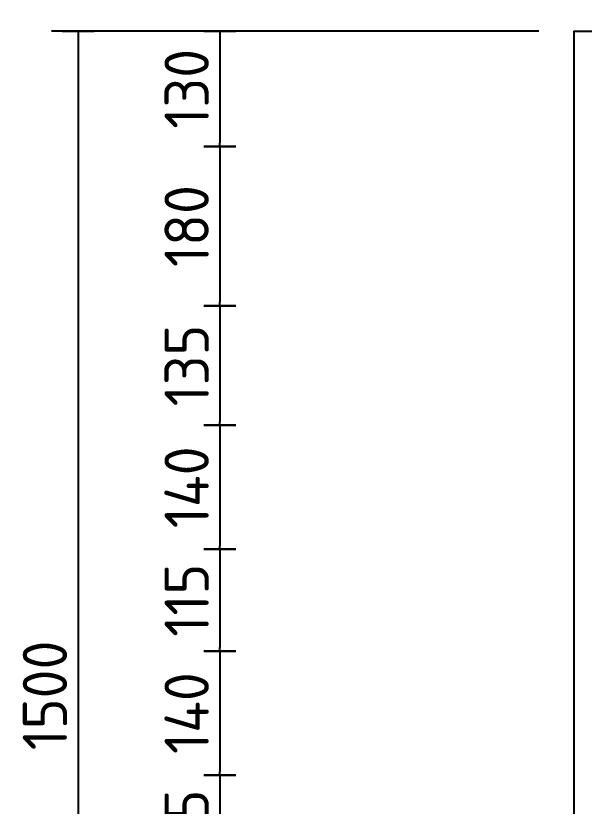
# Model space of a CAD drawing. Extents: x 0 to 420, y 0 to 297.
# Drawn here: x 95.79 to 127.86, y 205.48 to 250.11 of the extents above; entities that cross this region are included whole.
import ezdxf

# ---------------------------------------------------------------- set-up
doc = ezdxf.new("R2010")
doc.units = 0
doc.header["$LTSCALE"] = 0.5
doc.layers.get('0').update_dxf_attribs({"linetype": 'CONTINUOUS'})
doc.layers.get('DEFPOINTS').update_dxf_attribs({"linetype": 'CONTINUOUS'})
doc.layers.add('L35', color=3, linetype='CONTINUOUS')
doc.layers.add('T25', color=1, linetype='CONTINUOUS')
doc.styles.add('ISO3098B', font='iso3098b.shx')
doc.dimstyles.new('SIGNSDIM', dxfattribs={"dimtxt": 2.5, "dimasz": 0.2, "dimexe": 1.5, "dimexo": 2, "dimtad": 1, "dimdec": 4, "dimlfac": 20, "dimrnd": 1, "dimdsep": 46, "dimtxsty": 'ISO3098B', "dimblk": 'SGNDIM', "dimcen": 2.5, "dimse2": 1, "dimadec": 0, "dimazin": 0, "dimtfac": 1, "dimtdec": 4, "dimtix": 1, "dimtmove": 0, "dimatfit": 3, "dimldrblk": 'SGNDIM', "dimfxl": 1, "dimtolj": 1, "dimtzin": 0, "dimarcsym": 0})

# ---------------------------------------------------------------- blocks, each defined once
blk = doc.blocks.new('SGNDIM')
for p, q in [((0, 4.5), (0, -4.5)), ((0, 0), (-1, 0))]:
    blk.add_line(p, q)
blk = doc.blocks.new('*D5')
at = {"layer": 'DEFPOINTS', "color": 0}
for p in [(127.305, 249.238), (99.305, 174.238), (127.305, 174.238)]:
    blk.add_point(p, dxfattribs=at)
at = {"layer": 'T25', "color": 0, "lineweight": -2}
for p, q in [((125.305, 249.238), (97.805, 249.238)), ((99.305, 249.038), (99.305, 174.438)), ((125.305, 174.238), (97.805, 174.238))]:
    blk.add_line(p, q, dxfattribs=at)
at = {"layer": 'T25', "color": 0, "lineweight": -2, "xscale": 0.2, "yscale": 0.2, "zscale": 0.2}
for p, rotation in [((99.305, 249.238), 90), ((99.305, 174.238), 270)]:
    blk.add_blockref('SGNDIM', p, dxfattribs=dict(at, rotation=rotation))
at = {"layer": 'T25', "color": 0, "insert": (97.43, 211.738), "char_height": 2.5, "attachment_point": 5, "rotation": 90, "style": 'ISO3098B'}
blk.add_mtext('\\A1;1500', dxfattribs=at)
blk = doc.blocks.new('*D35')
at = {"layer": 'DEFPOINTS', "color": 0}
for p in [(120.105, 249.238), (107.305, 242.738), (120.105, 242.738)]:
    blk.add_point(p, dxfattribs=at)
at = {"layer": 'T25', "color": 0, "lineweight": -2}
for p, q in [((118.105, 249.238), (105.805, 249.238)), ((107.305, 249.038), (107.305, 242.938))]:
    blk.add_line(p, q, dxfattribs=at)
at = {"layer": 'T25', "color": 0, "lineweight": -2, "xscale": 0.2, "yscale": 0.2, "zscale": 0.2}
for p, rotation in [((107.305, 249.238), 90), ((107.305, 242.738), 270)]:
    blk.add_blockref('SGNDIM', p, dxfattribs=dict(at, rotation=rotation))
at = {"layer": 'T25', "color": 0, "insert": (105.43, 245.988), "char_height": 2.5, "attachment_point": 5, "rotation": 90, "style": 'ISO3098B'}
blk.add_mtext('\\A1;130', dxfattribs=at)
blk = doc.blocks.new('*D36')
at = {"layer": 'DEFPOINTS', "color": 0}
for p in [(127.305, 242.738), (107.305, 233.738), (127.305, 233.738)]:
    blk.add_point(p, dxfattribs=at)
at = {"layer": 'T25', "color": 0, "lineweight": -2}
blk.add_line((107.305, 242.538), (107.305, 233.938), dxfattribs=at)
at = {"layer": 'T25', "color": 0, "lineweight": -2, "xscale": 0.2, "yscale": 0.2, "zscale": 0.2}
for p, rotation in [((107.305, 242.738), 90), ((107.305, 233.738), 270)]:
    blk.add_blockref('SGNDIM', p, dxfattribs=dict(at, rotation=rotation))
at = {"layer": 'T25', "color": 0, "insert": (105.43, 238.238), "char_height": 2.5, "attachment_point": 5, "rotation": 90, "style": 'ISO3098B'}
blk.add_mtext('\\A1;180', dxfattribs=at)
blk = doc.blocks.new('*D37')
at = {"layer": 'DEFPOINTS', "color": 0}
for p in [(127.305, 233.738), (107.305, 226.988), (127.305, 226.988)]:
    blk.add_point(p, dxfattribs=at)
at = {"layer": 'T25', "color": 0, "lineweight": -2}
blk.add_line((107.305, 233.538), (107.305, 227.188), dxfattribs=at)
at = {"layer": 'T25', "color": 0, "lineweight": -2, "xscale": 0.2, "yscale": 0.2, "zscale": 0.2}
for p, rotation in [((107.305, 233.738), 90), ((107.305, 226.988), 270)]:
    blk.add_blockref('SGNDIM', p, dxfattribs=dict(at, rotation=rotation))
at = {"layer": 'T25', "color": 0, "insert": (105.43, 230.363), "char_height": 2.5, "attachment_point": 5, "rotation": 90, "style": 'ISO3098B'}
blk.add_mtext('\\A1;135', dxfattribs=at)
blk = doc.blocks.new('*D38')
at = {"layer": 'DEFPOINTS', "color": 0}
for p in [(127.305, 226.988), (107.305, 219.988), (127.305, 219.988)]:
    blk.add_point(p, dxfattribs=at)
at = {"layer": 'T25', "color": 0, "lineweight": -2}
blk.add_line((107.305, 226.788), (107.305, 220.188), dxfattribs=at)
at = {"layer": 'T25', "color": 0, "lineweight": -2, "xscale": 0.2, "yscale": 0.2, "zscale": 0.2}
for p, rotation in [((107.305, 226.988), 90), ((107.305, 219.988), 270)]:
    blk.add_blockref('SGNDIM', p, dxfattribs=dict(at, rotation=rotation))
at = {"layer": 'T25', "color": 0, "insert": (105.43, 223.488), "char_height": 2.5, "attachment_point": 5, "rotation": 90, "style": 'ISO3098B'}
blk.add_mtext('\\A1;140', dxfattribs=at)
blk = doc.blocks.new('*D39')
at = {"layer": 'DEFPOINTS', "color": 0}
for p in [(127.305, 219.988), (107.305, 214.238), (127.305, 214.238)]:
    blk.add_point(p, dxfattribs=at)
at = {"layer": 'T25', "color": 0, "lineweight": -2}
blk.add_line((107.305, 219.788), (107.305, 214.438), dxfattribs=at)
at = {"layer": 'T25', "color": 0, "lineweight": -2, "xscale": 0.2, "yscale": 0.2, "zscale": 0.2}
for p, rotation in [((107.305, 219.988), 90), ((107.305, 214.238), 270)]:
    blk.add_blockref('SGNDIM', p, dxfattribs=dict(at, rotation=rotation))
at = {"layer": 'T25', "color": 0, "insert": (105.43, 217.113), "char_height": 2.5, "attachment_point": 5, "rotation": 90, "style": 'ISO3098B'}
blk.add_mtext('\\A1;115', dxfattribs=at)
blk = doc.blocks.new('*D40')
at = {"layer": 'DEFPOINTS', "color": 0}
for p in [(127.305, 214.238), (107.305, 207.238), (127.305, 207.238)]:
    blk.add_point(p, dxfattribs=at)
at = {"layer": 'T25', "color": 0, "lineweight": -2}
blk.add_line((107.305, 214.038), (107.305, 207.438), dxfattribs=at)
at = {"layer": 'T25', "color": 0, "lineweight": -2, "xscale": 0.2, "yscale": 0.2, "zscale": 0.2}
for p, rotation in [((107.305, 214.238), 90), ((107.305, 207.238), 270)]:
    blk.add_blockref('SGNDIM', p, dxfattribs=dict(at, rotation=rotation))
at = {"layer": 'T25', "color": 0, "insert": (105.43, 210.738), "char_height": 2.5, "attachment_point": 5, "rotation": 90, "style": 'ISO3098B'}
blk.add_mtext('\\A1;140', dxfattribs=at)
blk = doc.blocks.new('*D41')
at = {"layer": 'DEFPOINTS', "color": 0}
for p in [(127.305, 207.238), (107.305, 201.488), (127.305, 201.488)]:
    blk.add_point(p, dxfattribs=at)
at = {"layer": 'T25', "color": 0, "lineweight": -2}
blk.add_line((107.305, 207.038), (107.305, 201.688), dxfattribs=at)
at = {"layer": 'T25', "color": 0, "lineweight": -2, "xscale": 0.2, "yscale": 0.2, "zscale": 0.2}
for p, rotation in [((107.305, 207.238), 90), ((107.305, 201.488), 270)]:
    blk.add_blockref('SGNDIM', p, dxfattribs=dict(at, rotation=rotation))
at = {"layer": 'T25', "color": 0, "insert": (105.43, 204.363), "char_height": 2.5, "attachment_point": 5, "rotation": 90, "style": 'ISO3098B'}
blk.add_mtext('\\A1;115', dxfattribs=at)
blk = doc.blocks.new('*D46')
at = {"layer": 'DEFPOINTS', "color": 0}
for p in [(247.305, 262.238), (127.305, 249.238), (247.305, 249.238)]:
    blk.add_point(p, dxfattribs=at)
at = {"layer": 'T25', "color": 0, "lineweight": -2}
for p, q in [((127.305, 251.238), (127.305, 263.738)), ((247.305, 251.238), (247.305, 263.738)), ((127.505, 262.238), (247.105, 262.238))]:
    blk.add_line(p, q, dxfattribs=at)
at = {"layer": 'T25', "color": 0, "lineweight": -2, "xscale": 0.2, "yscale": 0.2, "zscale": 0.2, "rotation": 180}
blk.add_blockref('SGNDIM', (127.305, 262.238), dxfattribs=at)
at = {"layer": 'T25', "color": 0, "lineweight": -2, "xscale": 0.2, "yscale": 0.2, "zscale": 0.2}
blk.add_blockref('SGNDIM', (247.305, 262.238), dxfattribs=at)
at = {"layer": 'T25', "color": 0, "insert": (187.305, 264.113), "char_height": 2.5, "attachment_point": 5, "style": 'ISO3098B'}
blk.add_mtext('\\A1;2400', dxfattribs=at)

msp = doc.modelspace()

# ---------------------------------------------------------------- linework, layer by layer
at = {"layer": 'L35'}
msp.add_lwpolyline([(127.3047651, 174.2382308), (127.3047651, 249.2382308), (247.3047651, 249.2382308), (247.3047651, 174.2382308)], close=True, dxfattribs=at)

# ---------------------------------------------------------------- dimensions: what is measured, and where the dimension line sits
at = {"layer": 'T25'}
dim = msp.add_linear_dim(base=(247.3047651, 262.2382308), p1=(127.3047651, 249.2382308), p2=(247.3047651, 249.2382308), dimstyle='SIGNSDIM', override={"dimse2": 0}, dxfattribs=at)
dim.commit()
dim.dimension.update_dxf_attribs({"geometry": '*D46', "text_midpoint": (187.3047651, 264.1132308)})
for base, p1, p2, override, picture, middle in [((99.3047651, 174.2382308), (127.3047651, 249.2382308), (127.3047651, 174.2382308), {"dimse2": 0}, '*D5', (97.4297651, 211.7382308)), ((107.3047651, 233.7382308), (127.3047651, 242.7382308), (127.3047651, 233.7382308), {"dimse1": 1}, '*D36', (105.4297651, 238.2382308)), ((107.3047651, 226.9882308), (127.3047651, 233.7382308), (127.3047651, 226.9882308), {"dimse1": 1}, '*D37', (105.4297651, 230.3632308)), ((107.3047651, 219.9882308), (127.3047651, 226.9882308), (127.3047651, 219.9882308), {"dimse1": 1}, '*D38', (105.4297651, 223.4882308)), ((107.3047651, 214.2382308), (127.3047651, 219.9882308), (127.3047651, 214.2382308), {"dimse1": 1}, '*D39', (105.4297651, 217.1132308)), ((107.3047651, 207.2382308), (127.3047651, 214.2382308), (127.3047651, 207.2382308), {"dimse1": 1}, '*D40', (105.4297651, 210.7382308)), ((107.3047651, 201.4882308), (127.3047651, 207.2382308), (127.3047651, 201.4882308), {"dimse1": 1}, '*D41', (105.4297651, 204.3632308))]:
    dim = msp.add_linear_dim(base=base, p1=p1, p2=p2, angle=90, dimstyle='SIGNSDIM', override=override, dxfattribs=at)
    dim.commit()
    dim.dimension.update_dxf_attribs({"geometry": picture, "text_midpoint": middle})
dim = msp.add_linear_dim(base=(107.3047651, 242.7382308), p1=(120.1047651, 249.2382308), p2=(120.1047651, 242.7382308), angle=90, dimstyle='SIGNSDIM', dxfattribs=at)
dim.commit()
dim.dimension.update_dxf_attribs({"geometry": '*D35', "text_midpoint": (105.4297651, 245.9882308)})

doc.saveas('drawing.dxf')
